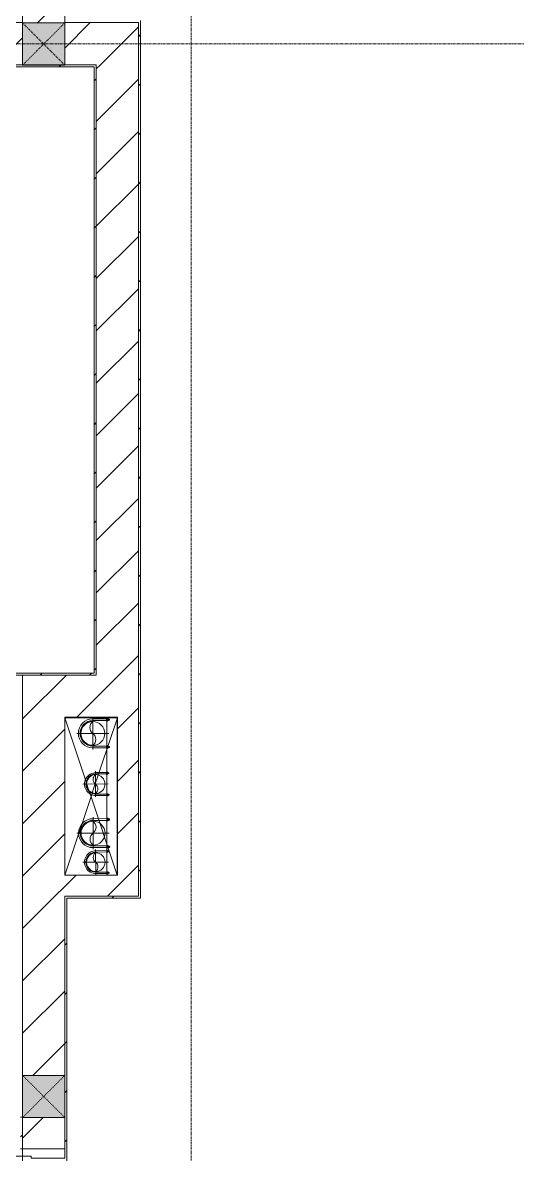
# Model space of a CAD drawing. Header units: millimetres. Extents: x 5359 to 218750, y -16347 to 109893.
# Drawn here: x 41853 to 44202, y 56460 to 61837 of the extents above; entities that cross this region are included whole.
import ezdxf

# ---------------------------------------------------------------- set-up
doc = ezdxf.new("R2010")
doc.units = ezdxf.units.MM
for name, pattern in [('Dash', [6, 3, -3]), ('Grid Line', [22.225, 12.7, -3.175, 3.175, -3.175]), ('IMPORT-CENTER _3_', [10.16, 6.35, -1.27, 1.27, -1.27]), ('NET VAN', [1.06, 0.53, -0.53])]:
    doc.linetypes.add(name, pattern=pattern)
for name, color, linetype, lineweight in [('0-1', 7, 'Continuous', 5), ('0-2', 9, 'Continuous', 9), ('A-DETL-GENF-2', 9, 'NET VAN', 9), ('A-DOOR', 31, 'Continuous', 9), ('A-DOOR-FRAM', 31, 'Continuous', 9), ('A-FLOR-1', 9, 'Continuous', 9), ('A-WALL', 113, 'Continuous', 9), ('A-WALL-3', 113, 'Continuous', 18), ('A-WALL-PATT-2', 9, 'Continuous', 9), ('A-WALL-PATT-3', 111, 'Continuous', 9), ('G-IMPT', 8, 'Continuous', 9), ('G-IMPT-1', 8, 'IMPORT-CENTER _3_', 9), ('I-WALL-1', 53, 'Continuous', 18), ('I-WALL-3', 2, 'Continuous', 18), ('M-EQPM', 50, 'Continuous', 9), ('S-COLS', 52, 'Continuous', 9), ('S-COLS-1', 253, 'Continuous', 5), ('S-COLS-4', 52, 'Continuous', 18), ('S-COLS-5', 52, 'Dash', 9), ('S-COLS-HDLN', 52, 'Dash', 9), ('S-GRID-1', 1, 'Grid Line', 9)]:
    doc.layers.add(name, color=color, linetype=linetype, lineweight=lineweight)
pattern_1 = [(45, (0, 0), (-116.67262, 116.67262), [])]
pattern_2 = [(45, (0, 0), (-124.4508, 124.4508), [])]

# ---------------------------------------------------------------- blocks, each defined once
blk = doc.blocks.new('NCV_TKTC_KET CAU_rvt-1-TKCS_MB ĐỊNH VỊ CỔNG-HÀNG RÀO')
at = {"layer": 'A-FLOR-1'}
blk.add_line((42052.6, 58534.9), (42302.6, 58534.9), dxfattribs=at)
blk = doc.blocks.new('NCV_TKTC_TANG 1_rvt-1-TKCS_MB ĐỊNH VỊ CỔNG-HÀNG RÀO')
at = {"layer": 'A-WALL-PATT-2'}
h = blk.add_hatch(dxfattribs=at)
h.set_pattern_fill('FP_3', color=256, style=0, pattern_type=2)
h.set_pattern_definition(pattern_1)
h.paths.add_polyline_path([(38862.6, 61626.9), (42192.6, 61626.9), (42192.6, 61636.9), (38852.6, 61636.9), (38852.6, 61626.9)])
h = blk.add_hatch(dxfattribs=at)
h.set_pattern_fill('FP_3', color=256, style=0, pattern_type=2)
h.set_pattern_definition(pattern_1)
h.paths.add_polyline_path([(42202.6, 58746.9), (42202.6, 61636.9), (42192.6, 61636.9), (42192.6, 58746.9)])
h = blk.add_hatch(dxfattribs=at)
h.set_pattern_fill('FP_3', color=256, style=0, pattern_type=2)
h.set_pattern_definition(pattern_1)
h.paths.add_polyline_path([(42202.6, 58736.9), (42202.6, 58746.9), (38152.6, 58746.9), (38152.6, 58736.9), (41752.6, 58736.9)])
h = blk.add_hatch(dxfattribs=at)
h.set_pattern_fill('FP_3', color=256, style=0, pattern_type=2)
h.set_pattern_definition(pattern_1)
h.paths.add_polyline_path([(41842.6, 53636.9), (41852.6, 53636.9), (41852.6, 55396.9), (41842.6, 55396.9), (41842.6, 53646.9)])
h.paths.add_polyline_path([(41852.6, 56486.9), (41852.6, 56636.9), (41842.6, 56635.3), (41842.6, 56486.9)])
at = {"layer": 'I-WALL-1'}
for p, q in [((42192.6, 61636.9), (38852.6, 61636.9)), ((38862.6, 61626.9), (42192.6, 61626.9)), ((42202.6, 61636.9), (42192.6, 61636.9)), ((42192.6, 61626.9), (42192.6, 58746.9)), ((42202.6, 58746.9), (42202.6, 61636.9)), ((42192.6, 58746.9), (38162.6, 58746.9)), ((41752.6, 58736.9), (42202.6, 58736.9)), ((42202.6, 58736.9), (42202.6, 58746.9)), ((41852.6, 56636.9), (41842.6, 56636.9)), ((41852.6, 56486.9), (41852.6, 56636.9)), ((41842.6, 56486.9), (41852.6, 56486.9))]:
    blk.add_line(p, q, dxfattribs=at)
blk = doc.blocks.new('TKTC_XREF_251221_MB TANG 1 - TKTC_XREF_260130_MB TANG 1_dwg_CUM U_DN100-4202115-TKCS_MB ĐỊNH VỊ CỔNG-HÀNG RÀO')
at = {"layer": 'G-IMPT'}
blk.add_hatch(color=256, dxfattribs=at).paths.add_polyline_path([(0, -61), (0, -57), (14.8, -55.1), (28.5, -49.4), (40.3, -40.3), (49.4, -28.5), (55.1, -14.8), (57, 0), (55.1, 14.8), (49.4, 28.5), (40.3, 40.3), (28.5, 49.4), (14.8, 55.1), (0, 57), (0, 61), (15.8, 58.9), (37.7, 47.3), (43.1, 43.1), (52.8, 30.5), (58.9, 15.8), (61, 0), (58.9, -15.8), (52.8, -30.5), (43.1, -43.1), (30.5, -52.8), (15.8, -58.9)])
for p, q in [((-72.7, 69.3), (-72.7, 60.7)), ((-65, 69), (0, 69)), ((-79.1, 66.6), (-79.1, 63.4)), ((-76.6, 66.6), (-76.6, 63.4)), ((-74.6, 66.6), (-74.6, 63.4)), ((-66.9, 67.9), (-71.7, 67.9)), ((-66.9, 62.1), (-71.7, 62.1)), ((-79.1, -63.4), (-79.1, -66.6)), ((-76.6, -63.4), (-76.6, -66.6)), ((-74.6, -63.4), (-74.6, -66.6)), ((-72.7, -60.7), (-72.7, -69.3)), ((-66.9, -62.1), (-71.7, -62.1)), ((-66.9, -67.9), (-71.7, -67.9)), ((-65, -69), (0, -69))]:
    blk.add_line(p, q, dxfattribs=at)
at = {"layer": 'G-IMPT', "flags": 128}
for points in [[(-71.7, 59.2), (-66.9, 59.2), (-66.9, 70.8), (-71.7, 70.8)], [(-66.9, 70.8), (-66.9, 72.7), (-65, 72.7), (-65, 57.3), (-66.9, 57.3), (-66.9, 59.2)], [(-72.7, 67.6), (-78.1, 67.6), (-78.1, 62.4), (-72.7, 62.4)], [(-65, 61), (0, 61), (0, 57)], [(-72.7, -62.4), (-78.1, -62.4), (-78.1, -67.6), (-72.7, -67.6)], [(-71.7, -70.8), (-66.9, -70.8), (-66.9, -59.2), (-71.7, -59.2)], [(-66.9, -59.2), (-66.9, -57.3), (-65, -57.3), (-65, -72.7), (-66.9, -72.7), (-66.9, -70.8)], [(-65, -61), (0, -61), (0, -57)]]:
    blk.add_lwpolyline(points, dxfattribs=at)
at = {"layer": 'G-IMPT'}
for centre, radius, start, end in [((-71.1, 69.3), 1.56, 112.61986, 247.38014), ((0, 0), 69, 270, 90), ((-78.1, 66.6), 0.96, 90, 180), ((-78.1, 63.4), 0.96, 180, 270), ((-67.9, 65), 4.8, 143.1301, 216.8699), ((-71.1, 60.7), 1.56, 112.61986, 247.38014), ((0, 0), 61, 270, 90), ((0, 0), 57, 270, 90), ((-78.1, -63.4), 0.96, 90, 180), ((-78.1, -66.6), 0.96, 180, 270), ((-71.1, -60.7), 1.56, 112.61986, 247.38014), ((-67.9, -65), 4.8, 143.1301, 216.8699), ((-71.1, -69.3), 1.56, 112.61986, 247.38014)]:
    blk.add_arc(centre, radius, start, end, dxfattribs=at)
blk = doc.blocks.new('TKTC_XREF_251221_MB TANG 1 - TKTC_XREF_260130_MB TANG 1_dwg_$cc-4202117-TKCS_MB ĐỊNH VỊ CỔNG-HÀNG RÀO')
at = {"layer": 'G-IMPT'}
blk.add_circle((0, 0), 0.5, dxfattribs=at)
for centre, radius, start, end in [((0, 0), 0.5, 90, 270), ((0.188, 0.25), 0.313, 126.8699, 233.1301), ((-0.188, -0.25), 0.313, 306.8699, 53.1301)]:
    blk.add_arc(centre, radius, start, end, dxfattribs=at)
at = {"layer": 'G-IMPT-1'}
for p, q in [((0, -0.673), (0, 0.673)), ((-0.673, 0), (0.673, 0))]:
    blk.add_line(p, q, dxfattribs=at)
blk = doc.blocks.new('TKTC_XREF_251221_MB TANG 1 - TKTC_XREF_260130_MB TANG 1_dwg_$cc-4202122-TKCS_MB ĐỊNH VỊ CỔNG-HÀNG RÀO')
at = {"layer": 'G-IMPT'}
blk.add_circle((0, 0), 0.5, dxfattribs=at)
for centre, radius, start, end in [((0, 0), 0.5, 90, 270), ((0.188, 0.25), 0.313, 126.8699, 233.1301), ((-0.188, -0.25), 0.313, 306.8699, 53.1301)]:
    blk.add_arc(centre, radius, start, end, dxfattribs=at)
at = {"layer": 'G-IMPT-1'}
for p, q in [((0, -0.673), (0, 0.673)), ((-0.673, 0), (0.673, 0))]:
    blk.add_line(p, q, dxfattribs=at)
blk = doc.blocks.new('TKTC_XREF_251221_MB TANG 1 - TKTC_XREF_260130_MB TANG 1_dwg_CUM U_DN100-4202112-TKCS_MB ĐỊNH VỊ CỔNG-HÀNG RÀO')
at = {"layer": 'G-IMPT'}
blk.add_hatch(color=256, dxfattribs=at).paths.add_polyline_path([(0, 61), (0, 57), (14.8, 55.1), (28.5, 49.4), (40.3, 40.3), (49.4, 28.5), (55.1, 14.8), (57, 0), (55.1, -14.8), (49.4, -28.5), (40.3, -40.3), (28.5, -49.4), (14.8, -55.1), (0, -57), (0, -61), (15.8, -58.9), (30.5, -52.8), (43.1, -43.1), (52.8, -30.5), (58.9, -15.8), (61, 0), (58.9, 15.8), (52.8, 30.5), (43.1, 43.1), (30.5, 52.8), (15.8, 58.9)])
for p, q in [((-79.1, 66.6), (-79.1, 63.4)), ((-76.6, 66.6), (-76.6, 63.4)), ((-74.6, 66.6), (-74.6, 63.4)), ((-72.7, 69.3), (-72.7, 60.7)), ((-66.9, 67.9), (-71.7, 67.9)), ((-66.9, 62.1), (-71.7, 62.1)), ((-65, 69), (0, 69)), ((-79.1, -63.4), (-79.1, -66.6)), ((-76.6, -63.4), (-76.6, -66.6)), ((-74.6, -63.4), (-74.6, -66.6)), ((-72.7, -60.7), (-72.7, -69.3)), ((-66.9, -62.1), (-71.7, -62.1)), ((-66.9, -67.9), (-71.7, -67.9)), ((-65, -69), (0, -69))]:
    blk.add_line(p, q, dxfattribs=at)
at = {"layer": 'G-IMPT', "flags": 128}
for points in [[(-72.7, 67.6), (-78.1, 67.6), (-78.1, 62.4), (-72.7, 62.4)], [(-71.7, 59.2), (-66.9, 59.2), (-66.9, 70.8), (-71.7, 70.8)], [(-66.9, 70.8), (-66.9, 72.7), (-65, 72.7), (-65, 57.3), (-66.9, 57.3), (-66.9, 59.2)], [(-65, 61), (0, 61), (0, 57)], [(-72.7, -62.4), (-78.1, -62.4), (-78.1, -67.6), (-72.7, -67.6)], [(-71.7, -70.8), (-66.9, -70.8), (-66.9, -59.2), (-71.7, -59.2)], [(-66.9, -59.2), (-66.9, -57.3), (-65, -57.3), (-65, -72.7), (-66.9, -72.7), (-66.9, -70.8)], [(-65, -61), (0, -61), (0, -57)]]:
    blk.add_lwpolyline(points, dxfattribs=at)
at = {"layer": 'G-IMPT'}
for centre, radius, start, end in [((-78.1, 66.6), 0.96, 90, 180), ((-78.1, 63.4), 0.96, 180, 270), ((-71.1, 69.3), 1.56, 112.6199, 247.3801), ((-67.9, 65), 4.8, 143.1301, 216.8699), ((-71.1, 60.7), 1.56, 112.6199, 247.3801), ((0, 0), 69, 270, 90), ((0, 0), 61, 270, 90), ((0, 0), 57, 270, 90), ((-78.1, -63.4), 0.96, 90, 180), ((-78.1, -66.6), 0.96, 180, 270), ((-71.1, -60.7), 1.56, 112.6199, 247.3801), ((-67.9, -65), 4.8, 143.1301, 216.8699), ((-71.1, -69.3), 1.56, 112.6199, 247.3801)]:
    blk.add_arc(centre, radius, start, end, dxfattribs=at)
blk = doc.blocks.new('TKTC_XREF_251221_MB TANG 1 - TKTC_XREF_260130_MB TANG 1_dwg_$cc-V188-TKCS_MB ĐỊNH VỊ CỔNG-HÀNG RÀO')
at = {"layer": 'G-IMPT'}
blk.add_circle((0, 0), 0.5, dxfattribs=at)
for centre, radius, start, end in [((0, 0), 0.5, 90, 270), ((0.188, 0.25), 0.313, 126.8699, 233.1301), ((-0.188, -0.25), 0.313, 306.8699, 53.1301)]:
    blk.add_arc(centre, radius, start, end, dxfattribs=at)
at = {"layer": 'G-IMPT-1'}
for p, q in [((0, -0.673), (0, 0.673)), ((-0.673, 0), (0.673, 0))]:
    blk.add_line(p, q, dxfattribs=at)
blk = doc.blocks.new('TKTC_XREF_251221_MB TANG 1 - TKTC_XREF_260130_MB TANG 1_dwg_$cc-4202118-TKCS_MB ĐỊNH VỊ CỔNG-HÀNG RÀO')
at = {"layer": 'G-IMPT'}
blk.add_circle((0, 0), 0.5, dxfattribs=at)
for centre, radius, start, end in [((0, 0), 0.5, 90, 270), ((0.188, 0.25), 0.313, 126.8699, 233.1301), ((-0.188, -0.25), 0.313, 306.8699, 53.1301)]:
    blk.add_arc(centre, radius, start, end, dxfattribs=at)
at = {"layer": 'G-IMPT-1'}
for p, q in [((0, -0.673), (0, 0.673)), ((-0.673, 0), (0.673, 0))]:
    blk.add_line(p, q, dxfattribs=at)
blk = doc.blocks.new('TKTC_XREF_251221_MB TANG 1 - TKTC_XREF_260130_MB TANG 1_dwg-4202109-TKCS_MB ĐỊNH VỊ CỔNG-HÀNG RÀO')
at = {"layer": 'G-IMPT'}
blk.add_line((-160899.7, -343559.7), (-160899.7, -342809.7), dxfattribs=at)
at = {"layer": 'G-IMPT', "flags": 128}
blk.add_lwpolyline([(-160874, -342809.7), (-160850.5, -342809.9), (-160850.5, -343559.7)], dxfattribs=at)
for name, p, xscale, yscale, zscale, rotation in [('TKTC_XREF_251221_MB TANG 1 - TKTC_XREF_260130_MB TANG 1_dwg_$cc-V188-TKCS_MB ĐỊNH VỊ CỔNG-HÀNG RÀO', (-160965.6, -342886.8), 113.7150000000092, 113.7150000000092, 113.7150000000092, 0.04476088158440977), ('TKTC_XREF_251221_MB TANG 1 - TKTC_XREF_260130_MB TANG 1_dwg_CUM U_DN100-4202112-TKCS_MB ĐỊNH VỊ CỔNG-HÀNG RÀO', (-160965.6, -342886), 0.9975000000000005, 0.9975000000000005, 0.9975000000000005, 180.0467435561312), ('TKTC_XREF_251221_MB TANG 1 - TKTC_XREF_260130_MB TANG 1_dwg_$cc-4202118-TKCS_MB ĐỊNH VỊ CỔNG-HÀNG RÀO', (-160953, -343127.1), 90.0000000000512, 90.0000000000512, 90.0000000000512, 0.419778997776333), ('TKTC_XREF_251221_MB TANG 1 - TKTC_XREF_260130_MB TANG 1_dwg_CUM U_DN100-4202112-TKCS_MB ĐỊNH VỊ CỔNG-HÀNG RÀO', (-160964.7, -343360.3), 0.9974999999999966, 0.9974999999999966, 0.9974999999999966, 180.0467435564899), ('TKTC_XREF_251221_MB TANG 1 - TKTC_XREF_260130_MB TANG 1_dwg_$cc-4202117-TKCS_MB ĐỊNH VỊ CỔNG-HÀNG RÀO', (-160952.6, -343498.2), 90.0000000000512, 90.0000000000512, 90.0000000000512, 0.419778997776333)]:
    blk.add_blockref(name, p, dxfattribs=dict(xscale=xscale, yscale=yscale, zscale=zscale, rotation=rotation))
at = {"extrusion": (0, 0, -1)}
for name, p, xscale, yscale, zscale, rotation in [('TKTC_XREF_251221_MB TANG 1 - TKTC_XREF_260130_MB TANG 1_dwg_CUM U_DN100-4202115-TKCS_MB ĐỊNH VỊ CỔNG-HÀNG RÀO', (160951.1, -343127.1), 0.7894736842105242, 0.7894736842105242, -0.7894736842105241, 359.5802210006287), ('TKTC_XREF_251221_MB TANG 1 - TKTC_XREF_260130_MB TANG 1_dwg_$cc-4202122-TKCS_MB ĐỊNH VỊ CỔNG-HÀNG RÀO', (160964.7, -343360.3), 113.7150000000092, 113.7150000000092, -113.7150000000092, 179.9532564459116), ('TKTC_XREF_251221_MB TANG 1 - TKTC_XREF_260130_MB TANG 1_dwg_CUM U_DN100-4202115-TKCS_MB ĐỊNH VỊ CỔNG-HÀNG RÀO', (160950.7, -343498.2), 0.7894736842105242, 0.7894736842105242, -0.7894736842105241, 359.5802210006287)]:
    blk.add_blockref(name, p, dxfattribs=dict(at, xscale=xscale, yscale=yscale, zscale=zscale, rotation=rotation))
blk = doc.blocks.new('TKTC_XREF_251221_MB TANG 1 - TKTC_XREF_251221_MB TANG 1-2038492-TKCS_MB ĐỊNH VỊ CỔNG-HÀNG RÀO')
blk.add_blockref('TKTC_XREF_251221_MB TANG 1 - TKTC_XREF_260130_MB TANG 1_dwg-4202109-TKCS_MB ĐỊNH VỊ CỔNG-HÀNG RÀO', (169499.1, 384109.7))
blk = doc.blocks.new('G1_SOF - BO TRU - 200x200-3050151-TKCS_MB ĐỊNH VỊ CỔNG-HÀNG RÀO')
at = {"layer": 'S-COLS-HDLN'}
for p, q in [((-100, 100), (100, -100)), ((100, 100), (-100, -100))]:
    blk.add_line(p, q, dxfattribs=at)
blk = doc.blocks.new('FD_05 - FD_05-1000x2200mm-835434-TKCS_MB ĐỊNH VỊ CỔNG-HÀNG RÀO')
at = {"layer": 'A-DETL-GENF-2'}
for p, q in [((470, 100), (470, 1120)), ((470, 1120), (510, 1120)), ((510, 1120), (510, 100)), ((510, 100), (470, 100))]:
    blk.add_line(p, q, dxfattribs=at)
blk.add_arc((510, 100), 1020, 92.2475, 180, dxfattribs=at)
at = {"layer": 'A-DOOR-FRAM'}
for p, q in [((-510, 100), (-545, 100)), ((-545, 100), (-545, -100)), ((-510, 60), (-510, 100)), ((-500, 60), (-510, 60)), ((-500, -100), (-500, 60)), ((510, 60), (500, 60)), ((500, 60), (500, -100)), ((545, 100), (510, 100)), ((510, 100), (510, 60)), ((545, -100), (545, 100)), ((-545, -100), (-500, -100)), ((500, -100), (545, -100))]:
    blk.add_line(p, q, dxfattribs=at)

msp = doc.modelspace()

# ---------------------------------------------------------------- hatches: boundary and pattern name
at = {"layer": 'A-WALL-PATT-3'}
h = msp.add_hatch(dxfattribs=at)
h.set_pattern_fill('FP_1', color=256, style=0, pattern_type=2)
h.set_pattern_definition(pattern_2)
h.paths.add_polyline_path([(42052.6, 61836.9), (42052.6, 63595.3), (41852.6, 63595.3), (41852.6, 61836.9)])
h.paths.add_polyline_path([(42052.6, 64685.3), (42052.6, 64835.3), (41852.6, 64835.3), (41852.6, 64685.3), (41892.6, 64685.3)])
h.paths.add_polyline_path([(41852.6, 65035.3), (42052.6, 65035.3), (42052.6, 65886.9), (41852.6, 65886.9), (41852.6, 65511.5)])
h = msp.add_hatch(dxfattribs=at)
h.set_pattern_fill('FP_1', color=256, style=0, pattern_type=2)
h.set_pattern_definition(pattern_2)
h.paths.add_polyline_path([(38852.6, 61636.9), (41852.6, 61636.9), (41852.6, 61835.3), (42052.6, 61835.3), (42052.6, 61636.9), (42402.6, 61636.9), (42402.6, 61836.9), (38852.6, 61836.9)])
h = msp.add_hatch(dxfattribs=at)
h.set_pattern_fill('FP_32', color=256, style=0, pattern_type=2)
h.set_pattern_definition(pattern_1)
h.paths.add_polyline_path([(42402.6, 57676.9), (42412.6, 57676.9), (42412.6, 61846.9), (42402.6, 61846.9), (42402.6, 57686.9)])
h = msp.add_hatch(dxfattribs=at)
h.set_pattern_fill('FP_1', color=256, style=0, pattern_type=2)
h.set_pattern_definition(pattern_2)
h.paths.add_polyline_path([(42402.6, 58736.9), (42402.6, 61636.9), (42202.6, 61636.9), (42202.6, 58736.9)])
h = msp.add_hatch(dxfattribs=at)
h.set_pattern_fill('FP_1', color=256, style=0, pattern_type=2)
h.set_pattern_definition(pattern_2)
h.paths.add_polyline_path([(42302.6, 58536.9), (42402.6, 58536.9), (42402.6, 58736.9), (41852.6, 58736.9), (41852.6, 58536.9), (42277, 58536.9)])
h = msp.add_hatch(dxfattribs=at)
h.set_pattern_fill('FP_1', color=256, style=0, pattern_type=2)
h.set_pattern_definition(pattern_2)
h.paths.add_polyline_path([(42052.6, 57686.9), (42052.6, 58536.9), (41852.6, 58536.9), (41852.6, 57686.9)])
h = msp.add_hatch(dxfattribs=at)
h.set_pattern_fill('FP_1', color=256, style=0, pattern_type=2)
h.set_pattern_definition(pattern_2)
h.paths.add_polyline_path([(42302.6, 57786.9), (42402.6, 57786.9), (42402.6, 58536.9), (42302.6, 58536.9)])
h = msp.add_hatch(dxfattribs=at)
h.set_pattern_fill('FP_1', color=256, style=0, pattern_type=2)
h.set_pattern_definition(pattern_2)
h.paths.add_polyline_path([(42402.6, 57686.9), (42402.6, 57786.9), (42052.6, 57786.9), (42052.6, 57686.9), (42277, 57686.9)])
h = msp.add_hatch(dxfattribs=at)
h.set_pattern_fill('FP_1', color=256, style=0, pattern_type=2)
h.set_pattern_definition(pattern_2)
h.paths.add_polyline_path([(42052.6, 53636.9), (42052.6, 55396.9), (41852.6, 55396.9), (41852.6, 53636.9)])
h.paths.add_polyline_path([(41852.6, 56486.9), (42052.6, 56486.9), (42052.6, 56635.3), (41852.6, 56635.3)])
h.paths.add_polyline_path([(41852.6, 56835.3), (42052.6, 56835.3), (42052.6, 57686.9), (41852.6, 57686.9), (41852.6, 57621.5)])
h = msp.add_hatch(dxfattribs=at)
h.set_pattern_fill('FP_32', color=256, style=0, pattern_type=2)
h.set_pattern_definition(pattern_1)
h.paths.add_polyline_path([(42052.6, 53636.9), (42062.6, 53636.9), (42062.6, 57686.9), (42052.6, 57686.9), (42052.6, 54662.8)])
h = msp.add_hatch(dxfattribs=at)
h.set_pattern_fill('FP_32', color=256, style=0, pattern_type=2)
h.set_pattern_definition(pattern_1)
h.paths.add_polyline_path([(42277, 57676.9), (42402.6, 57676.9), (42402.6, 57686.9), (42062.6, 57686.9), (42062.6, 57676.9)])
at = {"layer": 'S-COLS-1'}
for points in [[(42052.6, 61635.3), (42052.6, 61835.3), (41852.6, 61835.3), (41852.6, 61635.3)], [(41852.6, 56635.3), (42052.6, 56635.3), (42052.6, 56835.3), (41852.6, 56835.3)]]:
    msp.add_hatch(color=256, dxfattribs=at).paths.add_polyline_path(points)

# ---------------------------------------------------------------- linework, layer by layer
at = {"layer": '0-2'}
for p, q in [((42153.8, 58230.6), (42052.6, 58533.6)), ((42183.6, 58178.3), (42302.6, 58534.9)), ((42156.1, 58223.7), (42153.8, 58230.6)), ((42052.9, 57786.9), (42182.6, 58175.3)), ((42167.6, 58189.2), (42156.1, 58223.7)), ((42169.3, 58184.2), (42168.4, 58186.9)), ((42302, 57786.7), (42169.7, 58183))]:
    msp.add_line(p, q, dxfattribs=at)
at = {"layer": 'A-WALL'}
for p, q in [((42052.6, 61836.9), (42052.6, 63595.3)), ((41852.6, 61636.9), (41852.6, 61835.3)), ((41852.6, 61835.3), (42052.6, 61835.3)), ((42052.6, 61835.3), (42052.6, 61636.9)), ((41852.6, 56835.3), (42052.6, 56835.3)), ((42052.6, 56635.3), (41852.6, 56635.3))]:
    msp.add_line(p, q, dxfattribs=at)
at = {"layer": 'A-WALL-3'}
for p, q in [((41852.6, 63595.3), (41852.6, 61836.9)), ((41852.6, 61836.9), (38852.6, 61836.9)), ((42402.6, 61836.9), (42052.6, 61836.9)), ((42402.6, 58736.9), (42402.6, 61836.9)), ((38852.6, 61636.9), (41852.6, 61636.9)), ((42052.6, 61636.9), (42202.6, 61636.9)), ((42202.6, 61636.9), (42202.6, 58736.9)), ((41852.6, 58736.9), (41852.6, 56835.3)), ((42202.6, 58736.9), (41852.6, 58736.9)), ((42052.6, 58536.9), (42302.6, 58536.9)), ((42052.6, 57786.9), (42052.6, 58536.9)), ((42302.6, 58536.9), (42302.6, 57786.9)), ((42302.6, 57786.9), (42052.6, 57786.9)), ((42052.6, 57686.9), (42402.6, 57686.9)), ((41852.6, 56635.3), (41852.6, 56486.9)), ((42052.6, 56486.9), (42052.6, 56635.3))]:
    msp.add_line(p, q, dxfattribs=at)
at = {"layer": 'I-WALL-3'}
for p, q in [((42402.6, 61836.9), (42402.6, 57686.9)), ((42412.6, 57676.9), (42412.6, 61846.9)), ((42052.6, 57686.9), (42052.6, 56635.3)), ((42062.6, 53646.9), (42062.6, 57676.9)), ((42062.6, 57676.9), (42412.6, 57676.9))]:
    msp.add_line(p, q, dxfattribs=at)
at = {"layer": 'S-COLS'}
for p, q in [((42052.6, 61835.3), (41852.6, 61835.3)), ((41852.6, 61835.3), (41852.6, 61636.9)), ((42052.6, 61636.9), (42052.6, 61835.3)), ((42052.6, 56835.3), (41852.6, 56835.3)), ((41852.6, 56635.3), (42052.6, 56635.3))]:
    msp.add_line(p, q, dxfattribs=at)
at = {"layer": 'S-COLS-4'}
for p, q in [((41852.6, 61636.9), (41852.6, 61635.3)), ((41852.6, 61635.3), (42052.6, 61635.3)), ((42052.6, 61635.3), (42052.6, 61636.9)), ((41852.6, 56835.3), (41852.6, 56635.3)), ((42052.6, 56635.3), (42052.6, 56835.3))]:
    msp.add_line(p, q, dxfattribs=at)
at = {"layer": 'S-GRID-1'}
for p, q in [((42652.6, 13102.5), (42652.6, 80482.7)), ((135474.6, 61736.9), (24837.1, 61736.9))]:
    msp.add_line(p, q, dxfattribs=at)

# ---------------------------------------------------------------- block references
at = {"layer": '0-1'}
for name in ['NCV_TKTC_KET CAU_rvt-1-TKCS_MB ĐỊNH VỊ CỔNG-HÀNG RÀO', 'NCV_TKTC_TANG 1_rvt-1-TKCS_MB ĐỊNH VỊ CỔNG-HÀNG RÀO']:
    msp.add_blockref(name, (0, 0), dxfattribs=at)
at = {"layer": 'A-DOOR', "rotation": 89.99999999999991}
msp.add_blockref('FD_05 - FD_05-1000x2200mm-835434-TKCS_MB ĐỊNH VỊ CỔNG-HÀNG RÀO', (41952.6, 55941.9), dxfattribs=at)
at = {"layer": 'M-EQPM'}
msp.add_blockref('TKTC_XREF_251221_MB TANG 1 - TKTC_XREF_251221_MB TANG 1-2038492-TKCS_MB ĐỊNH VỊ CỔNG-HÀNG RÀO', (33652.6, 17236.9), dxfattribs=at)
at = {"layer": 'S-COLS-5'}
for p in [(41952.6, 61735.3), (41952.6, 56735.3)]:
    msp.add_blockref('G1_SOF - BO TRU - 200x200-3050151-TKCS_MB ĐỊNH VỊ CỔNG-HÀNG RÀO', p, dxfattribs=at)

doc.saveas('drawing.dxf')
